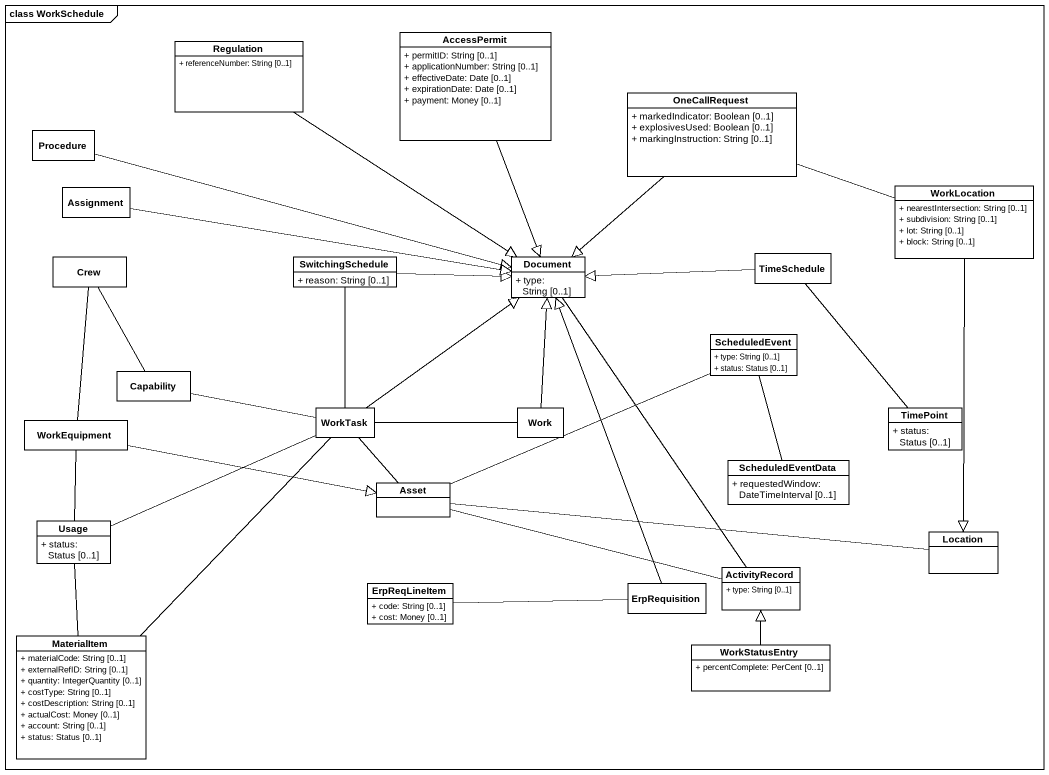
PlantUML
@startuml
mainframe class WorkSchedule
hide circle
hide empty members
skinparam classAttributeIconSize 0
class Regulation {
  + referenceNumber: String [0..1]
}
class AccessPermit {
  + permitID: String [0..1]
  + applicationNumber: String [0..1]
  + effectiveDate: Date [0..1]
  + expirationDate: Date [0..1]
  + payment: Money [0..1]
}
class OneCallRequest {
  + markedIndicator: Boolean [0..1]
  + explosivesUsed: Boolean [0..1]
  + markingInstruction: String [0..1]
}
class Procedure
class Assignment
class WorkLocation {
  + nearestIntersection: String [0..1]
  + subdivision: String [0..1]
  + lot: String [0..1]
  + block: String [0..1]
}
class Crew
class SwitchingSchedule {
  + reason: String [0..1]
}
class Document {
  + type: String [0..1]
}
class TimeSchedule
class ScheduledEvent {
  + type: String [0..1]
  + status: Status [0..1]
}
class Capability
class WorkEquipment
class WorkTask
class Work
class TimePoint {
  + status: Status [0..1]
}
class ScheduledEventData {
  + requestedWindow: DateTimeInterval [0..1]
}
class Asset
class Usage {
  + status: Status [0..1]
}
class Location
class ErpReqLineItem {
  + code: String [0..1]
  + cost: Money [0..1]
}
class ErpRequisition
class ActivityRecord {
  + type: String [0..1]
}
class MaterialItem {
  + materialCode: String [0..1]
  + externalRefID: String [0..1]
  + quantity: IntegerQuantity [0..1]
  + costType: String [0..1]
  + costDescription: String [0..1]
  + actualCost: Money [0..1]
  + account: String [0..1]
  + status: Status [0..1]
}
class WorkStatusEntry {
  + percentComplete: PerCent [0..1]
}
Regulation --|> Document
AccessPermit --|> Document
OneCallRequest --|> Document
Procedure -right-|> Document
Assignment -right-|> Document
WorkLocation -left- OneCallRequest
WorkLocation --|> Location
Crew -- WorkEquipment
SwitchingSchedule -right-|> Document
Document -- ActivityRecord
TimeSchedule -left-|> Document
TimeSchedule -- TimePoint
ScheduledEvent -left- Asset
Capability -up- Crew
Capability -right- WorkTask
WorkEquipment -right-|> Asset
WorkEquipment -- Usage
WorkTask -up- SwitchingSchedule
WorkTask -up-|> Document
WorkTask -left- Usage
WorkTask -- MaterialItem
Work -up-|> Document
Work -left- WorkTask
ScheduledEventData -up- ScheduledEvent
Asset -up- WorkTask
Asset -right- Location
Asset -right- ActivityRecord
ErpReqLineItem -right- ErpRequisition
ErpRequisition -up-|> Document
MaterialItem -up- Usage
WorkStatusEntry -up-|> ActivityRecord
@enduml
